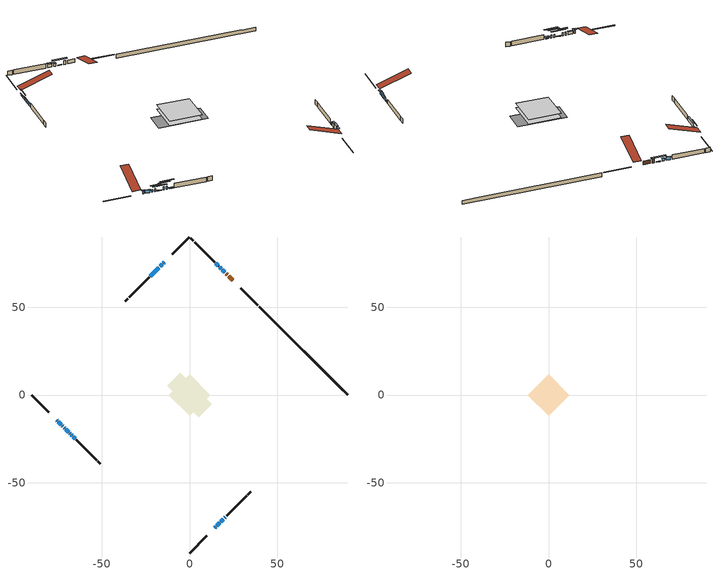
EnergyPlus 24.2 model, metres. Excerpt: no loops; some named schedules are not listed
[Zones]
conditioned space
 floor adiabatic (AdiabaticFloorConstruction): -11.73,0 0,11.73 11.73,0 0,-11.73 z0.61
 floor foundation (Slab1 construction): -12.61,5.17 -5.17,12.61 12.61,-5.17 5.17,-12.61 z-1.46
 wall outside (RimJoist1 construction): 0,-90.17 9.96,-80.21 / -90.17,0 -80.21,-9.96 / 0,90.17 -9.96,80.21 / 39.07,51.09 29.11,61.05 z0.61:0.91
 wall outside (AdiabaticWallConstruction 1): 24.79,65.38 22.26,67.91 / 21.6,68.56 20.83,69.33 z0.61:2.64
 wall outside (AdiabaticWallConstruction): -75.88,-14.28 -75.52,-14.65 / -74.86,-15.3 -73.25,-16.92 / -71.57,-18.59 -71.21,-18.95 / -68.39,-21.77 -68.03,-22.13 / -67.38,-22.79 -67.01,-23.15 / 18.01,72.15 17.21,72.96 z0.61:2.21; -14.28,75.88 -14.93,75.23 z0.61:1.12; -15.59,74.58 -16.81,73.35 / 20.03,-70.14 20.54,-69.63 z0.61:1.83; 14.28,-75.88 15,-75.16 / 17.93,-72.23 19.37,-70.79 z0.61:2.72; 15.66,-74.51 17.28,-72.89 z0.61:3.2; -72.59,-17.57 -72.23,-17.94 z0.61:1.88; 20.18,69.99 18.67,71.49 / -70.56,-19.61 -69.05,-21.12 z0.61:0.97; -66.36,-23.81 -65.19,-24.98 z0.61:1.07; 16.55,73.62 15.04,75.13 / -17.47,72.7 -22.32,67.85 z0.61:2.44
 wall outside (Wall1 construction): 21.19,-68.97 32.72,-57.45 / -64.53,-25.63 -53.01,-37.16 / -22.97,67.19 -34.5,55.67 / 14.38,75.78 2.86,87.31 z0.61:3.05
 wall outside (Wall2 construction): 33.38,-56.79 34.92,-55.24 / -52.35,-37.81 -50.81,-39.36 / -35.16,55.01 -36.7,53.47 / 2.2,87.96 0.66,89.51 z0.61:3.05
 wall foundation (FoundationWall1 construction): 39.73,50.43,-1.46 39.73,50.43,0.61 85.12,5.04,0.61 85.12,5.04,0.4 90.17,0,0.4 90.17,0,-1.46
 window (WindowConstruction 10): -75.88,-14.29 -75.52,-14.65 z0.61:2.21
 window (WindowConstruction 3): -14.29,75.88 -14.93,75.23 z0.61:1.12
 window (WindowConstruction 4): -15.59,74.58 -16.81,73.35 z0.61:1.83
 window (WindowConstruction 5): 14.29,-75.88 15,-75.16 z0.61:2.72
 window (WindowConstruction 6): 15.66,-74.51 17.28,-72.89 z0.61:3.2
 window (WindowConstruction 7): 17.93,-72.23 19.37,-70.79 z0.61:2.72
 window (WindowConstruction 8): -74.86,-15.3 -73.25,-16.92 z0.61:2.21
 window (WindowConstruction 9): -72.59,-17.58 -72.23,-17.94 z0.61:1.88
 window (WindowConstruction 15): 20.03,-70.14 20.54,-69.63 z0.61:1.83
 window (WindowConstruction 11): -71.57,-18.59 -71.21,-18.95 z0.61:2.21
 window (WindowConstruction 16): 20.18,69.99 18.67,71.49 z0.61:0.97
 window (WindowConstruction 17): -70.56,-19.61 -69.05,-21.12 z0.61:0.97
 window (WindowConstruction 12): -68.39,-21.77 -68.03,-22.13 z0.61:2.21
 window (WindowConstruction 13): -67.38,-22.79 -67.02,-23.15 z0.61:2.21
 window (WindowConstruction 14): -66.36,-23.81 -65.19,-24.98 z0.61:1.07
 window (WindowConstruction): 18.01,72.15 17.21,72.96 z0.61:2.21
 window (WindowConstruction 1): 16.55,73.62 15.04,75.13 z0.61:2.44
 window (WindowConstruction 2): -17.47,72.7 -22.32,67.85 z0.61:2.44
 door (Door): 24.79,65.38 22.26,67.91 z0.61:2.64
 door (Door 1): 21.6,68.56 20.83,69.33 z0.61:2.64
 ceiling adiabatic (AdiabaticFloorConstruction): 0,-11.73 11.73,0 0,11.73 -11.73,0 z0.61
attic - vented
 floor to conditioned space (Floor1 construction Reversed): -11.73,0 0,11.73 11.73,0 0,-11.73 z3.05
 roof outside (Roof1 construction): 13.63,-76.54,3.05 2.2,-65.11,8.44 -0.81,-68.12,8.44 10.62,-79.55,3.05; -76.54,-13.63,3.05 -65.11,-2.2,8.44 -68.12,0.81,8.44 -79.55,-10.62,3.05; -13.63,76.54,3.05 -2.2,65.11,8.44 0.81,68.12,8.44 -10.62,79.55,3.05; 25.45,64.72,3.05 14.02,53.29,8.44 17.03,50.28,8.44 28.46,61.71,3.05
shading: -75.09,-15.08 -76.31,-13.85 -76.96,-14.5 -75.73,-15.72 z2.82; -15.36,74.8 -13.85,76.31 -14.07,76.52 -15.57,75.01 z1.73; -18.32,71.85 -14.08,76.08 -14.29,76.29 -18.53,72.06 z3.96; 15.21,-74.95 14.07,-76.09 14.72,-76.74 15.86,-75.6 z3.02; 17.49,-72.68 15.45,-74.72 16.09,-75.36 18.13,-73.32 z3.5; 19.41,-70.75 17.89,-72.28 18.53,-72.92 20.06,-71.4 z2.78; -73.2,-16.96 -74.91,-15.26 -75.34,-15.69 -73.63,-17.39 z2.27; -72.19,-17.98 -72.63,-17.53 -73.06,-17.96 -72.62,-18.41 z1.94; -69.71,-20.46 -73.08,-17.09 -73.51,-17.52 -70.14,-20.89 z4.34; 16.73,73.43 22.12,68.05 22.76,68.69 17.38,74.08 z3.71; -67.11,-23.05 -72.49,-17.67 -72.92,-18.1 -67.54,-23.48 z3.71; -66.09,-24.07 -70.33,-19.84 -70.76,-20.27 -66.53,-24.5 z4.95; -64.65,-25.52 -69.74,-20.42 -70.18,-20.85 -65.08,-25.95 z5.56; -64.98,-25.19 -66.57,-23.6 -67.43,-24.46 -65.84,-26.05 z1.37; 17.16,73 18.06,72.11 18.7,72.75 17.81,73.65 z2.27; 15,75.17 16.59,73.57 17.24,74.22 15.64,75.81 z2.5; -22.36,67.81 -17.42,72.74 -17.86,73.17 -22.79,68.24 z2.5
[Building]
Building 1: Terrain=Suburbs
[Site:Location]
Bathurst AP_NB: Latitude {deg}=47.63; Longitude {deg}=-65.74; Time Zone {hr}=-4; Elevation {m}=59; Keep Site Location Information=Yes
[Site:GroundTemperature:Shallow]
0.0375368, -2.14911, -2.32423, -1.28655, 2.87914, 7.02543, 10.62, 12.8971, 13.0906, 11.2385, 7.7356, 3.71651
[Site:WaterMainsTemperature]
Calculation Method=Schedule; Temperature Schedule=mains temperature schedule
[Material] Roughness=Rough; Thermal Absorptance=0.9
Name | Thickness {m} | Conductivity {W/m-K} | Density {kg/m3} | Specific Heat {J/kg-K} | Solar Absorptance | Visible Absorptance
asphalt or fiberglass shingles | 0.00635 | 0.162714 | 1121.4 | 1465.45 | 0.4 | 0.4
ceiling loosefill ins | 0.254 | 0.0480833 | 16.02 | 1046.75 | 0.7 | 0.7
ceiling stud and cavity | 0.1397 | 0.20607 | 65.682 | 1177.47 | 0.7 | 0.7
concrete 4.0 in. | 0.1016 | 1.803125 | 2242.8 | 837.4 | 0.7 | 0.7
concrete 8.0 in. | 0.2032 | 1.803125 | 2242.8 | 837.4 | 0.7 | 0.7
door material | 0.04445 | 0.053851 | 512.64 | 1214.23 | 0.7 | 0.7
exterior vertical ins | 0.00227464 | 0.029427 | 32.04 | 1214.23 | 0.7 | 0.7
floor covering | 0.0127 | 0.0433444 | 54.468 | 1339.84 | 0.6 | 0.6
floor rigid ins; wall rigid ins 1 | 0.512978 | 0.029427 | 32.04 | 1214.23 | 0.7 | 0.7
floor stud and cavity | 0.1397 | 1.75129 | 37.0049 | 1207.88 | 0.7 | 0.7
furniture material conditioned space 1 | 0.1524 | 0.115458 | 640.8 | 1214.23 | 0.6 | 0.6
gypsum board | 0.0127 | 0.160291 | 801 | 837.4 | 0.6 | 0.6
gypsum board 1 | 0.0127 | 0.160291 | 801 | 837.4 | 0.7 | 0.7
osb sheathing 0.5 in. | 0.0127 | 0.115458 | 512.64 | 1214.23 | 0.7 | 0.7
osb sheathing 0.75 in. | 0.01905 | 0.115458 | 512.64 | 1214.23 | 0.7 | 0.7
osb sheathing 2.0 in. | 0.0508 | 0.115458 | 512.64 | 1214.23 | 0.7 | 0.7
rim joist rigid ins; wall rigid ins | 0.051816 | 0.029427 | 32.04 | 1214.23 | 0.7 | 0.7
rim joist stud and cavity | 0.0508 | 0.0329496 | 125.044 | 1163.47 | 0.6 | 0.6
wall stud and cavity | 0.1397 | 0.150263 | 139.0536 | 1170.24 | 0.7 | 0.7
wall stud and cavity 1 | 0.1397 | 0.154959 | 139.0536 | 1170.24 | 0.7 | 0.7
wall stud and cavity 2 | 0.0889 | 0.380278 | 52.3479 | 1209.89 | 0.7 | 0.7
wall stud and cavity 3 | 0.0889 | 0.391764 | 83.0341 | 1211.67 | 0.7 | 0.7
wood siding | 0.0254 | 0.102417 | 544.68 | 1172.36 | 0.4 | 0.4
wood siding 1; wood siding 2; wood siding 3 | 0.0254 | 0.102417 | 544.68 | 1172.36 | 0.7 | 0.7
[WindowMaterial:SimpleGlazingSystem]
Name | U-Factor {W/m2-K} | Solar Heat Gain Coefficient
WindowMaterial | 3.28813 | 0.59
WindowMaterial 1 | 3.290401 | 0.64
WindowMaterial 10 | 3.267689 | 0.47
WindowMaterial 11 | 3.2552 | 0.43
WindowMaterial 12 | 3.239299 | 0.39
WindowMaterial 2 | 3.28927 | 0.64
WindowMaterial 3 | 3.25747 | 0.44
WindowMaterial 4 | 3.28813 | 0.6
WindowMaterial 5 | 3.28586 | 0.6
WindowMaterial 6 | 3.28927 | 0.66
WindowMaterial 7 | 3.29154 | 0.64
WindowMaterial 8 | 3.26542 | 0.47
WindowMaterial 9 | 3.26996 | 0.49
[Construction]
AdiabaticFloorConstruction: floor stud and cavity, floor rigid ins, osb sheathing 0.75 in., floor covering
AdiabaticWallConstruction: wood siding 2, wall rigid ins 1, wall stud and cavity 2, gypsum board
AdiabaticWallConstruction 1: wood siding 3, wall rigid ins 1, wall stud and cavity 2, gypsum board
Door; Door 1: door material
Floor1 construction Reversed: gypsum board, ceiling stud and cavity, ceiling loosefill ins
FoundationWall1 construction: concrete 8.0 in., gypsum board 1
furniture construction conditioned space 1: furniture material conditioned space 1
PartitionWallConstruction: gypsum board, wall stud and cavity 3, gypsum board
RimJoist1 construction: wood siding 1, rim joist rigid ins, osb sheathing 2.0 in., rim joist stud and cavity
Roof1 construction: asphalt or fiberglass shingles
Slab1 construction: concrete 4.0 in.
Wall1 construction: wood siding, wall rigid ins, osb sheathing 0.5 in., wall stud and cavity, gypsum board
Wall2 construction: wood siding, wall rigid ins, osb sheathing 0.5 in., wall stud and cavity 1, gypsum board
WindowConstruction; WindowConstruction 8: WindowMaterial
WindowConstruction 1: WindowMaterial 1
WindowConstruction 10; WindowConstruction 11; WindowConstruction 12; WindowConstruction 13: WindowMaterial 9
WindowConstruction 14: WindowMaterial 10
WindowConstruction 15: WindowMaterial 11
WindowConstruction 16; WindowConstruction 17: WindowMaterial 12
WindowConstruction 2: WindowMaterial 2
WindowConstruction 3: WindowMaterial 3
WindowConstruction 4: WindowMaterial 4
WindowConstruction 5: WindowMaterial 5
WindowConstruction 6: WindowMaterial 6
WindowConstruction 7: WindowMaterial 7
WindowConstruction 9: WindowMaterial 8
[Zone] Multiplier=1; Part of Total Floor Area=Yes
Name | Volume {m3}
attic - vented | 240.706
conditioned space | 1496.5
[Space]
Name | Zone | Volume {m3}
attic - vented 1 | attic - vented | 240.706
conditioned space 1 | conditioned space | 1496.5
[ZoneInfiltration:EffectiveLeakageArea]
infil attic - vented 1: Zone or Space=attic - vented 1; Schedule=Always On Discrete; Effective Air Leakage Area {cm2}=11010.8; Stack Coefficient=0.000374578; Wind Coefficient=1.30765e-05
[ZoneMixing]
whole house fan mix: Zone or Space=attic - vented; Schedule=Always On Continuous; Design Flow Rate Calculation Method=Flow/Zone; Design Flow Rate {m3/s}=0; Source Zone or Space=conditioned space
[SurfaceProperty:ExposedFoundationPerimeter]
Slab1: Exposed Perimeter Calculation Method=TotalExposedPerimeter; Total Exposed Perimeter {m}=71.324
[InternalMass] Zone or ZoneList=conditioned space; Space or SpaceList=conditioned space 1
Name | Construction | Surface Area {m2}
furniture mass conditioned space 1 | furniture construction conditioned space 1 | 215.96
partition wall mass | PartitionWallConstruction | 539.9
[Lights]
interior lighting: Zone or ZoneList or Space or SpaceList=conditioned space 1; Schedule=interior lighting schedule; Design Level Calculation Method=LightingLevel; Lighting Level {W}=343.2; Return Air Fraction=0; Fraction Radiant=0.6; Fraction Visible=0.2; Fraction Replaceable=1
[People]
occupants: Zone or ZoneList or Space or SpaceList=conditioned space 1; Number of People Schedule=occupants schedule; Number of People Calculation Method=People; Number of People=3; Fraction Radiant=0.314171; Sensible Heat Fraction=0.56303; Activity Level Schedule=occupants activity schedule; Carbon Dioxide Generation Rate {m3/s-W}=0; Enable ASHRAE 55 Comfort Warnings=No; Mean Radiant Temperature Calculation Type=EnclosureAveraged
[ElectricEquipment] Zone or ZoneList or Space or SpaceList=conditioned space 1; Design Level Calculation Method=EquipmentLevel
Name | Schedule | Design Level {W} | Fraction Latent | Fraction Radiant | Fraction Lost
clothes dryer | clothes dryer schedule | 140.772 | 0.015 | 0.081 | 0.85
clothes washer | clothes washer schedule | 32.1985 | 0.03 | 0.162 | 0.7
cooking range | cooking range schedule | 215.147 | 0.08 | 0.432 | 0.2
dishwasher | dishwasher schedule | 66.8632 | 0.3 | 0.18 | 0.4
fridge | fridge schedule | 72.9452 | 0 | 0.6 | 0
mech vent house fan | mech vent house fan schedule | 19.9167 | 0 | 0 | 0.5
mech vent house fan cfis | mech vent house fan cfis schedule | 0 | 0 | 0 | 0
mech vent range fan 0 | mech vent range fan 0 schedule | 61 | 0 | 0 | 1
misc plug loads | misc plug loads schedule | 494.7 | 0.045 | 0.513 | 0.1
whole house fan | Always On Discrete | 0 | 0 | 0 | 1
[OtherEquipment] Zone or ZoneList or Space or SpaceList=conditioned space 1; Design Level Calculation Method=EquipmentLevel
Name | Fuel Type | Schedule | Design Level {W} | Fraction Latent | Fraction Radiant | Fraction Lost
clothes dryer 1 | Electricity | clothes dryer schedule | 0 | 0.015 | 0.081 | 0.85
cooking range 1 | Electricity | cooking range schedule | 0 | 0.08 | 0.432 | 0.2
general water use latent | None | general water use schedule | 62.594 | 1 | 0 | 0
general water use sensible | None | general water use schedule | -61.6891 | 0 | 0.6 | 0
mech vent house fan latent load | None | Always On Discrete | 0 | 1 | 0 | 0
mech vent house fan sensible load | None | Always On Discrete | 0 | 0 | 0 | 0
water heater energy adjustment1 | Electricity | Always On Discrete | 0.01 | 0 | 0 | 1
[ZoneInfiltration:DesignFlowRate] Zone or ZoneList or Space or SpaceList=conditioned space 1; Schedule=Always On Discrete; Design Flow Rate Calculation Method=Flow/Zone; Design Flow Rate {m3/s}=0
infil flow; natural vent flow; whole house fan flow
[Foundation:Kiva]
Foundation Kiva 1: Initial Indoor Air Temperature {C}=18; Wall Height Above Grade {m}=0.609996; Wall Depth Below Slab {m}=0.2032; Custom Block Material Name 1=exterior vertical ins; Custom Block Depth 1 {m}=2.06999; Custom Block X Position 1 {m}=0.2159; Custom Block Z Position 1 {m}=0
[Foundation:Kiva:Settings]
Soil Conductivity {W/m-K}=0.849921; Soil Density {kg/m3}=1842.3; Soil Specific Heat {J/kg-K}=418.7; Ground Solar Absorptivity=0.9; Ground Thermal Absorptivity=0.9; Ground Surface Roughness {m}=0.03; Far-Field Width {m}=40; Deep-Ground Boundary Condition=ZeroFlux; Deep-Ground Depth {m}=40; Minimum Cell Dimension {m}=0.2; Maximum Cell Growth Coefficient=3; Simulation Timestep=Timestep
[Exterior:Lights]
exterior lighting: Schedule=exterior lighting schedule; Design Level {W}=75.6
[Schedule:Constant]
Name | Hourly Value
Always On Continuous; mech vent house fan schedule; mech vent house fan cfis schedule; Always On Discrete | 1
occupants activity schedule | 117.228
fridge schedule | 0
[Schedule:Week:Daily]
interior lighting schedule Week Rule - Jan1-Jan27: interior lighting schedule day, interior lighting schedule day, interior lighting schedule day, interior lighting schedule day, interior lighting schedule day, interior lighting schedule day, interior lighting schedule day, interior lighting schedule default day, interior lighting schedule default day, interior lighting schedule default day, interior lighting schedule default day, interior lighting schedule default day
interior lighting schedule Week Rule - Jan28-Feb3: interior lighting schedule day, interior lighting schedule day, interior lighting schedule day, interior lighting schedule day, interior lighting schedule day 1, interior lighting schedule day 1, interior lighting schedule day 1, interior lighting schedule default day, interior lighting schedule default day, interior lighting schedule default day, interior lighting schedule default day, interior lighting schedule default day
interior lighting schedule Week Rule - Feb4-Feb24: interior lighting schedule day 1, interior lighting schedule day 1, interior lighting schedule day 1, interior lighting schedule day 1, interior lighting schedule day 1, interior lighting schedule day 1, interior lighting schedule day 1, interior lighting schedule default day, interior lighting schedule default day, interior lighting schedule default day, interior lighting schedule default day, interior lighting schedule default day
interior lighting schedule Week Rule - Feb25-Mar3: interior lighting schedule day 1, interior lighting schedule day 1, interior lighting schedule day 1, interior lighting schedule day 1, interior lighting schedule day 2, interior lighting schedule day 2, interior lighting schedule day 2, interior lighting schedule default day, interior lighting schedule default day, interior lighting schedule default day, interior lighting schedule default day, interior lighting schedule default day
interior lighting schedule Week Rule - Mar4-Mar31: interior lighting schedule day 2, interior lighting schedule day 2, interior lighting schedule day 2, interior lighting schedule day 2, interior lighting schedule day 2, interior lighting schedule day 2, interior lighting schedule day 2, interior lighting schedule default day, interior lighting schedule default day, interior lighting schedule default day, interior lighting schedule default day, interior lighting schedule default day
interior lighting schedule Week Rule - Apr1-Apr28: interior lighting schedule day 3, interior lighting schedule day 3, interior lighting schedule day 3, interior lighting schedule day 3, interior lighting schedule day 3, interior lighting schedule day 3, interior lighting schedule day 3, interior lighting schedule default day, interior lighting schedule default day, interior lighting schedule default day, interior lighting schedule default day, interior lighting schedule default day
interior lighting schedule Week Rule - Apr29-May5: interior lighting schedule day 3, interior lighting schedule day 3, interior lighting schedule day 4, interior lighting schedule day 4, interior lighting schedule day 4, interior lighting schedule day 4, interior lighting schedule day 4, interior lighting schedule default day, interior lighting schedule default day, interior lighting schedule default day, interior lighting schedule default day, interior lighting schedule default day
interior lighting schedule Week Rule - May6-May26: interior lighting schedule day 4, interior lighting schedule day 4, interior lighting schedule day 4, interior lighting schedule day 4, interior lighting schedule day 4, interior lighting schedule day 4, interior lighting schedule day 4, interior lighting schedule default day, interior lighting schedule default day, interior lighting schedule default day, interior lighting schedule default day, interior lighting schedule default day
interior lighting schedule Week Rule - May27-Jun2: interior lighting schedule day 4, interior lighting schedule day 4, interior lighting schedule day 4, interior lighting schedule day 4, interior lighting schedule day 4, interior lighting schedule day 5, interior lighting schedule day 5, interior lighting schedule default day, interior lighting schedule default day, interior lighting schedule default day, interior lighting schedule default day, interior lighting schedule default day
interior lighting schedule Week Rule - Jun3-Jun30: interior lighting schedule day 5, interior lighting schedule day 5, interior lighting schedule day 5, interior lighting schedule day 5, interior lighting schedule day 5, interior lighting schedule day 5, interior lighting schedule day 5, interior lighting schedule default day, interior lighting schedule default day, interior lighting schedule default day, interior lighting schedule default day, interior lighting schedule default day
interior lighting schedule Week Rule - Jul1-Jul28: interior lighting schedule day 6, interior lighting schedule day 6, interior lighting schedule day 6, interior lighting schedule day 6, interior lighting schedule day 6, interior lighting schedule day 6, interior lighting schedule day 6, interior lighting schedule default day, interior lighting schedule default day, interior lighting schedule default day, interior lighting schedule default day, interior lighting schedule default day
interior lighting schedule Week Rule - Jul29-Aug4: interior lighting schedule day 6, interior lighting schedule day 6, interior lighting schedule day 6, interior lighting schedule day 7, interior lighting schedule day 7, interior lighting schedule day 7, interior lighting schedule day 7, interior lighting schedule default day, interior lighting schedule default day, interior lighting schedule default day, interior lighting schedule default day, interior lighting schedule default day
interior lighting schedule Week Rule - Aug5-Aug25: interior lighting schedule day 7, interior lighting schedule day 7, interior lighting schedule day 7, interior lighting schedule day 7, interior lighting schedule day 7, interior lighting schedule day 7, interior lighting schedule day 7, interior lighting schedule default day, interior lighting schedule default day, interior lighting schedule default day, interior lighting schedule default day, interior lighting schedule default day
interior lighting schedule Week Rule - Aug26-Sep1: interior lighting schedule day 7, interior lighting schedule day 7, interior lighting schedule day 7, interior lighting schedule day 7, interior lighting schedule day 7, interior lighting schedule day 7, interior lighting schedule day 8, interior lighting schedule default day, interior lighting schedule default day, interior lighting schedule default day, interior lighting schedule default day, interior lighting schedule default day
interior lighting schedule Week Rule - Sep2-Sep29: interior lighting schedule day 8, interior lighting schedule day 8, interior lighting schedule day 8, interior lighting schedule day 8, interior lighting schedule day 8, interior lighting schedule day 8, interior lighting schedule day 8, interior lighting schedule default day, interior lighting schedule default day, interior lighting schedule default day, interior lighting schedule default day, interior lighting schedule default day
interior lighting schedule Week Rule - Sep30-Oct6: interior lighting schedule day 8, interior lighting schedule day 9, interior lighting schedule day 9, interior lighting schedule day 9, interior lighting schedule day 9, interior lighting schedule day 9, interior lighting schedule day 9, interior lighting schedule default day, interior lighting schedule default day, interior lighting schedule default day, interior lighting schedule default day, interior lighting schedule default day
interior lighting schedule Week Rule - Oct7-Oct27: interior lighting schedule day 9, interior lighting schedule day 9, interior lighting schedule day 9, interior lighting schedule day 9, interior lighting schedule day 9, interior lighting schedule day 9, interior lighting schedule day 9, interior lighting schedule default day, interior lighting schedule default day, interior lighting schedule default day, interior lighting schedule default day, interior lighting schedule default day
interior lighting schedule Week Rule - Oct28-Nov3: interior lighting schedule day 9, interior lighting schedule day 9, interior lighting schedule day 9, interior lighting schedule day 9, interior lighting schedule day 10, interior lighting schedule day 10, interior lighting schedule day 10, interior lighting schedule default day, interior lighting schedule default day, interior lighting schedule default day, interior lighting schedule default day, interior lighting schedule default day
interior lighting schedule Week Rule - Nov4-Nov24: interior lighting schedule day 10, interior lighting schedule day 10, interior lighting schedule day 10, interior lighting schedule day 10, interior lighting schedule day 10, interior lighting schedule day 10, interior lighting schedule day 10, interior lighting schedule default day, interior lighting schedule default day, interior lighting schedule default day, interior lighting schedule default day, interior lighting schedule default day
interior lighting schedule Week Rule - Nov25-Dec1: interior lighting schedule day 10, interior lighting schedule day 10, interior lighting schedule day 10, interior lighting schedule day 10, interior lighting schedule day 10, interior lighting schedule day 10, interior lighting schedule day 11, interior lighting schedule default day, interior lighting schedule default day, interior lighting schedule default day, interior lighting schedule default day, interior lighting schedule default day
interior lighting schedule Week Rule - Dec2-Dec31: interior lighting schedule day 11, interior lighting schedule day 11, interior lighting schedule day 11, interior lighting schedule day 11, interior lighting schedule day 11, interior lighting schedule day 11, interior lighting schedule day 11, interior lighting schedule default day, interior lighting schedule default day, interior lighting schedule default day, interior lighting schedule default day, interior lighting schedule default day
occupants schedule Week Rule - Jan1-Dec31: occupants schedule day, occupants schedule day, occupants schedule day, occupants schedule day, occupants schedule day, occupants schedule day, occupants schedule day, occupants schedule default day, occupants schedule default day, occupants schedule default day, occupants schedule default day, occupants schedule default day
clothes dryer schedule Week Rule - Jan1-Dec31: clothes dryer schedule day, clothes dryer schedule day, clothes dryer schedule day, clothes dryer schedule day, clothes dryer schedule day, clothes dryer schedule day, clothes dryer schedule day, clothes dryer schedule default day, clothes dryer schedule default day, clothes dryer schedule default day, clothes dryer schedule default day, clothes dryer schedule default day
clothes washer schedule Week Rule - Jan1-Dec31: clothes washer schedule day, clothes washer schedule day, clothes washer schedule day, clothes washer schedule day, clothes washer schedule day, clothes washer schedule day, clothes washer schedule day, clothes washer schedule default day, clothes washer schedule default day, clothes washer schedule default day, clothes washer schedule default day, clothes washer schedule default day
cooking range schedule Week Rule - Jan1-Dec31: cooking range schedule day, cooking range schedule day, cooking range schedule day, cooking range schedule day, cooking range schedule day, cooking range schedule day, cooking range schedule day, cooking range schedule default day, cooking range schedule default day, cooking range schedule default day, cooking range schedule default day, cooking range schedule default day
dishwasher schedule Week Rule - Jan1-Dec31: dishwasher schedule day, dishwasher schedule day, dishwasher schedule day, dishwasher schedule day, dishwasher schedule day, dishwasher schedule day, dishwasher schedule day, dishwasher schedule default day, dishwasher schedule default day, dishwasher schedule default day, dishwasher schedule default day, dishwasher schedule default day
mech vent range fan 0 schedule Week Rule - Jan1-Dec31: mech vent range fan 0 schedule day, mech vent range fan 0 schedule day, mech vent range fan 0 schedule day, mech vent range fan 0 schedule day, mech vent range fan 0 schedule day, mech vent range fan 0 schedule day, mech vent range fan 0 schedule day, mech vent range fan 0 schedule default day, mech vent range fan 0 schedule default day, mech vent range fan 0 schedule default day, mech vent range fan 0 schedule default day, mech vent range fan 0 schedule default day
misc plug loads schedule Week Rule - Jan1-Dec31: misc plug loads schedule day, misc plug loads schedule day, misc plug loads schedule day, misc plug loads schedule day, misc plug loads schedule day, misc plug loads schedule day, misc plug loads schedule day, misc plug loads schedule default day, misc plug loads schedule default day, misc plug loads schedule default day, misc plug loads schedule default day, misc plug loads schedule default day
general water use schedule Week Rule - Jan1-Dec31: general water use schedule day, general water use schedule day, general water use schedule day, general water use schedule day, general water use schedule day, general water use schedule day, general water use schedule day, general water use schedule default day, general water use schedule default day, general water use schedule default day, general water use schedule default day, general water use schedule default day
exterior lighting schedule Week Rule - Jan1-Jan27: exterior lighting schedule day, exterior lighting schedule day, exterior lighting schedule day, exterior lighting schedule day, exterior lighting schedule day, exterior lighting schedule day, exterior lighting schedule day, exterior lighting schedule default day, exterior lighting schedule default day, exterior lighting schedule default day, exterior lighting schedule default day, exterior lighting schedule default day
exterior lighting schedule Week Rule - Jan28-Feb3: exterior lighting schedule day, exterior lighting schedule day, exterior lighting schedule day, exterior lighting schedule day, exterior lighting schedule day 1, exterior lighting schedule day 1, exterior lighting schedule day 1, exterior lighting schedule default day, exterior lighting schedule default day, exterior lighting schedule default day, exterior lighting schedule default day, exterior lighting schedule default day
exterior lighting schedule Week Rule - Feb4-Feb24: exterior lighting schedule day 1, exterior lighting schedule day 1, exterior lighting schedule day 1, exterior lighting schedule day 1, exterior lighting schedule day 1, exterior lighting schedule day 1, exterior lighting schedule day 1, exterior lighting schedule default day, exterior lighting schedule default day, exterior lighting schedule default day, exterior lighting schedule default day, exterior lighting schedule default day
exterior lighting schedule Week Rule - Feb25-Mar3: exterior lighting schedule day 1, exterior lighting schedule day 1, exterior lighting schedule day 1, exterior lighting schedule day 1, exterior lighting schedule day 2, exterior lighting schedule day 2, exterior lighting schedule day 2, exterior lighting schedule default day, exterior lighting schedule default day, exterior lighting schedule default day, exterior lighting schedule default day, exterior lighting schedule default day
exterior lighting schedule Week Rule - Mar4-Mar31: exterior lighting schedule day 2, exterior lighting schedule day 2, exterior lighting schedule day 2, exterior lighting schedule day 2, exterior lighting schedule day 2, exterior lighting schedule day 2, exterior lighting schedule day 2, exterior lighting schedule default day, exterior lighting schedule default day, exterior lighting schedule default day, exterior lighting schedule default day, exterior lighting schedule default day
exterior lighting schedule Week Rule - Apr1-Apr28: exterior lighting schedule day 3, exterior lighting schedule day 3, exterior lighting schedule day 3, exterior lighting schedule day 3, exterior lighting schedule day 3, exterior lighting schedule day 3, exterior lighting schedule day 3, exterior lighting schedule default day, exterior lighting schedule default day, exterior lighting schedule default day, exterior lighting schedule default day, exterior lighting schedule default day
exterior lighting schedule Week Rule - Apr29-May5: exterior lighting schedule day 3, exterior lighting schedule day 3, exterior lighting schedule day 4, exterior lighting schedule day 4, exterior lighting schedule day 4, exterior lighting schedule day 4, exterior lighting schedule day 4, exterior lighting schedule default day, exterior lighting schedule default day, exterior lighting schedule default day, exterior lighting schedule default day, exterior lighting schedule default day
exterior lighting schedule Week Rule - May6-May26: exterior lighting schedule day 4, exterior lighting schedule day 4, exterior lighting schedule day 4, exterior lighting schedule day 4, exterior lighting schedule day 4, exterior lighting schedule day 4, exterior lighting schedule day 4, exterior lighting schedule default day, exterior lighting schedule default day, exterior lighting schedule default day, exterior lighting schedule default day, exterior lighting schedule default day
exterior lighting schedule Week Rule - May27-Jun2: exterior lighting schedule day 4, exterior lighting schedule day 4, exterior lighting schedule day 4, exterior lighting schedule day 4, exterior lighting schedule day 4, exterior lighting schedule day 5, exterior lighting schedule day 5, exterior lighting schedule default day, exterior lighting schedule default day, exterior lighting schedule default day, exterior lighting schedule default day, exterior lighting schedule default day
exterior lighting schedule Week Rule - Jun3-Jun30: exterior lighting schedule day 5, exterior lighting schedule day 5, exterior lighting schedule day 5, exterior lighting schedule day 5, exterior lighting schedule day 5, exterior lighting schedule day 5, exterior lighting schedule day 5, exterior lighting schedule default day, exterior lighting schedule default day, exterior lighting schedule default day, exterior lighting schedule default day, exterior lighting schedule default day
exterior lighting schedule Week Rule - Jul1-Jul28: exterior lighting schedule day 6, exterior lighting schedule day 6, exterior lighting schedule day 6, exterior lighting schedule day 6, exterior lighting schedule day 6, exterior lighting schedule day 6, exterior lighting schedule day 6, exterior lighting schedule default day, exterior lighting schedule default day, exterior lighting schedule default day, exterior lighting schedule default day, exterior lighting schedule default day
exterior lighting schedule Week Rule - Jul29-Aug4: exterior lighting schedule day 6, exterior lighting schedule day 6, exterior lighting schedule day 6, exterior lighting schedule day 7, exterior lighting schedule day 7, exterior lighting schedule day 7, exterior lighting schedule day 7, exterior lighting schedule default day, exterior lighting schedule default day, exterior lighting schedule default day, exterior lighting schedule default day, exterior lighting schedule default day
exterior lighting schedule Week Rule - Aug5-Aug25: exterior lighting schedule day 7, exterior lighting schedule day 7, exterior lighting schedule day 7, exterior lighting schedule day 7, exterior lighting schedule day 7, exterior lighting schedule day 7, exterior lighting schedule day 7, exterior lighting schedule default day, exterior lighting schedule default day, exterior lighting schedule default day, exterior lighting schedule default day, exterior lighting schedule default day
exterior lighting schedule Week Rule - Aug26-Sep1: exterior lighting schedule day 7, exterior lighting schedule day 7, exterior lighting schedule day 7, exterior lighting schedule day 7, exterior lighting schedule day 7, exterior lighting schedule day 7, exterior lighting schedule day 8, exterior lighting schedule default day, exterior lighting schedule default day, exterior lighting schedule default day, exterior lighting schedule default day, exterior lighting schedule default day
exterior lighting schedule Week Rule - Sep2-Sep29: exterior lighting schedule day 8, exterior lighting schedule day 8, exterior lighting schedule day 8, exterior lighting schedule day 8, exterior lighting schedule day 8, exterior lighting schedule day 8, exterior lighting schedule day 8, exterior lighting schedule default day, exterior lighting schedule default day, exterior lighting schedule default day, exterior lighting schedule default day, exterior lighting schedule default day
exterior lighting schedule Week Rule - Sep30-Oct6: exterior lighting schedule day 8, exterior lighting schedule day 9, exterior lighting schedule day 9, exterior lighting schedule day 9, exterior lighting schedule day 9, exterior lighting schedule day 9, exterior lighting schedule day 9, exterior lighting schedule default day, exterior lighting schedule default day, exterior lighting schedule default day, exterior lighting schedule default day, exterior lighting schedule default day
exterior lighting schedule Week Rule - Oct7-Oct27: exterior lighting schedule day 9, exterior lighting schedule day 9, exterior lighting schedule day 9, exterior lighting schedule day 9, exterior lighting schedule day 9, exterior lighting schedule day 9, exterior lighting schedule day 9, exterior lighting schedule default day, exterior lighting schedule default day, exterior lighting schedule default day, exterior lighting schedule default day, exterior lighting schedule default day
[Schedule:Year]
interior lighting schedule: interior lighting schedule Week Rule - Jan1-Jan27, 1, 1, 1, 27, interior lighting schedule Week Rule - Jan28-Feb3, 1, 28, 2, 3, interior lighting schedule Week Rule - Feb4-Feb24, 2, 4, 2, 24, interior lighting schedule Week Rule - Feb25-Mar3, 2, 25, 3, 3, interior lighting schedule Week Rule - Mar4-Mar31, 3, 4, 3, 31, interior lighting schedule Week Rule - Apr1-Apr28, 4, 1, 4, 28, interior lighting schedule Week Rule - Apr29-May5, 4, 29, 5, 5, interior lighting schedule Week Rule - May6-May26, 5, 6, 5, 26, interior lighting schedule Week Rule - May27-Jun2, 5, 27, 6, 2, interior lighting schedule Week Rule - Jun3-Jun30, 6, 3, 6, 30, interior lighting schedule Week Rule - Jul1-Jul28, 7, 1, 7, 28, interior lighting schedule Week Rule - Jul29-Aug4, 7, 29, 8, 4, interior lighting schedule Week Rule - Aug5-Aug25, 8, 5, 8, 25, interior lighting schedule Week Rule - Aug26-Sep1, 8, 26, 9, 1, interior lighting schedule Week Rule - Sep2-Sep29, 9, 2, 9, 29, interior lighting schedule Week Rule - Sep30-Oct6, 9, 30, 10, 6, interior lighting schedule Week Rule - Oct7-Oct27, 10, 7, 10, 27, interior lighting schedule Week Rule - Oct28-Nov3, 10, 28, 11, 3, interior lighting schedule Week Rule - Nov4-Nov24, 11, 4, 11, 24, interior lighting schedule Week Rule - Nov25-Dec1, 11, 25, 12, 1, interior lighting schedule Week Rule - Dec2-Dec31, 12, 2, 12, 31
occupants schedule: occupants schedule Week Rule - Jan1-Dec31, 1, 1, 12, 31
clothes dryer schedule: clothes dryer schedule Week Rule - Jan1-Dec31, 1, 1, 12, 31
clothes washer schedule: clothes washer schedule Week Rule - Jan1-Dec31, 1, 1, 12, 31
cooking range schedule: cooking range schedule Week Rule - Jan1-Dec31, 1, 1, 12, 31
dishwasher schedule: dishwasher schedule Week Rule - Jan1-Dec31, 1, 1, 12, 31
mech vent range fan 0 schedule: mech vent range fan 0 schedule Week Rule - Jan1-Dec31, 1, 1, 12, 31
misc plug loads schedule: misc plug loads schedule Week Rule - Jan1-Dec31, 1, 1, 12, 31
general water use schedule: general water use schedule Week Rule - Jan1-Dec31, 1, 1, 12, 31
exterior lighting schedule: exterior lighting schedule Week Rule - Jan1-Jan27, 1, 1, 1, 27, exterior lighting schedule Week Rule - Jan28-Feb3, 1, 28, 2, 3, exterior lighting schedule Week Rule - Feb4-Feb24, 2, 4, 2, 24, exterior lighting schedule Week Rule - Feb25-Mar3, 2, 25, 3, 3, exterior lighting schedule Week Rule - Mar4-Mar31, 3, 4, 3, 31, exterior lighting schedule Week Rule - Apr1-Apr28, 4, 1, 4, 28, exterior lighting schedule Week Rule - Apr29-May5, 4, 29, 5, 5, exterior lighting schedule Week Rule - May6-May26, 5, 6, 5, 26, exterior lighting schedule Week Rule - May27-Jun2, 5, 27, 6, 2, exterior lighting schedule Week Rule - Jun3-Jun30, 6, 3, 6, 30, exterior lighting schedule Week Rule - Jul1-Jul28, 7, 1, 7, 28, exterior lighting schedule Week Rule - Jul29-Aug4, 7, 29, 8, 4, exterior lighting schedule Week Rule - Aug5-Aug25, 8, 5, 8, 25, exterior lighting schedule Week Rule - Aug26-Sep1, 8, 26, 9, 1, exterior lighting schedule Week Rule - Sep2-Sep29, 9, 2, 9, 29, exterior lighting schedule Week Rule - Sep30-Oct6, 9, 30, 10, 6, exterior lighting schedule Week Rule - Oct7-Oct27, 10, 7, 10, 27, exterior lighting schedule Week Rule - Oct28-Nov3, 10, 28, 11, 3, exterior lighting schedule Week Rule - Nov4-Nov24, 11, 4, 11, 24, exterior lighting schedule Week Rule - Nov25-Dec1, 11, 25, 12, 1, exterior lighting schedule Week Rule - Dec2-Dec31, 12, 2, 12, 31
[Schedule:Compact]
mains temperature schedule: Through: 01/01, For: AllDays, Until: 24:00, 5.18111, Through: 01/02, For: AllDays, Until: 24:00, 5.11, Through: 01/03, For: AllDays, Until: 24:00, 5.04056, Through: 01/04, For: AllDays, Until: 24:00, 4.97167, Through: 01/05, For: AllDays, Until: 24:00, 4.90389, Through: 01/06, For: AllDays, Until: 24:00, 4.83722, Through: 01/07, For: AllDays, Until: 24:00, 4.77167, Through: 01/08, For: AllDays, Until: 24:00, 4.70722, Through: 01/09, For: AllDays, Until: 24:00, 4.64389, Through: 01/10, For: AllDays, Until: 24:00, 4.58167, Through: 01/11, For: AllDays, Until: 24:00, 4.52056, Through: 01/12, For: AllDays, Until: 24:00, 4.46111, Through: 01/13, For: AllDays, Until: 24:00, 4.40222, Through: 01/14, For: AllDays, Until: 24:00, 4.345, Through: 01/15, For: AllDays, Until: 24:00, 4.28889, Through: 01/16, For: AllDays, Until: 24:00, 4.23389, Through: 01/17, For: AllDays, Until: 24:00, 4.18056, Through: 01/18, For: AllDays, Until: 24:00, 4.12833, Through: 01/19, For: AllDays, Until: 24:00, 4.07722, Through: 01/20, For: AllDays, Until: 24:00, 4.02778, Through: 01/21, For: AllDays, Until: 24:00, 3.97944, Through: 01/22, For: AllDays, Until: 24:00, 3.93222, Through: 01/23, For: AllDays, Until: 24:00, 3.88667, Through: 01/24, For: AllDays, Until: 24:00, 3.84278, Through: 01/25, For: AllDays, Until: 24:00, 3.8, Through: 01/26, For: AllDays, Until: 24:00, 3.75889, Through: 01/27, For: AllDays, Until: 24:00, 3.71889, Through: 01/28, For: AllDays, Until: 24:00, 3.68, Through: 01/29, For: AllDays, Until: 24:00, 3.64333, Through: 01/30, For: AllDays, Until: 24:00, 3.60722, Through: 01/31, For: AllDays, Until: 24:00, 3.57333, Through: 02/01, For: AllDays, Until: 24:00, 3.54056, Through: 02/02, For: AllDays, Until: 24:00, 3.50944, Through: 02/03, For: AllDays, Until: 24:00, 3.48, Through: 02/04, For: AllDays, Until: 24:00, 3.45167, Through: 02/05, For: AllDays, Until: 24:00, 3.425, Through: 02/06, For: AllDays, Until: 24:00, 3.39944, Through: 02/07, For: AllDays, Until: 24:00, 3.37611, Through: 02/08, For: AllDays, Until: 24:00, 3.35389, Through: 02/09, For: AllDays, Until: 24:00, 3.33333, Through: 02/10, For: AllDays, Until: 24:00, 3.31444, Through: 02/11, For: AllDays, Until: 24:00, 3.29667, Through: 02/12, For: AllDays, Until: 24:00, 3.28111, Through: 02/13, For: AllDays, Until: 24:00, 3.26667, Through: 02/14, For: AllDays, Until: 24:00, 3.25389, Through: 02/15, For: AllDays, Until: 24:00, 3.24278, Through: 02/16, For: AllDays, Until: 24:00, 3.23278, Through: 02/17, For: AllDays, Until: 24:00, 3.225, Through: 02/18, For: AllDays, Until: 24:00, 3.21833, Through: 02/19, For: AllDays, Until: 24:00, 3.21333, Through: 02/20, For: AllDays, Until: 24:00, 3.21, Through: 02/21, For: AllDays, Until: 24:00, 3.20833, Through: 02/22, For: AllDays, Until: 24:00, 3.20833, Through: 02/23, For: AllDays, Until: 24:00, 3.20944, Through: 02/24, For: AllDays, Until: 24:00, 3.21278, Through: 02/25, For: AllDays, Until: 24:00, 3.21722, Through: 02/26, For: AllDays, Until: 24:00, 3.22333, Through: 02/27, For: AllDays, Until: 24:00, 3.23111, Through: 02/28, For: AllDays, Until: 24:00, 3.24056, Through: 03/01, For: AllDays, Until: 24:00, 3.25111, Through: 03/02, For: AllDays, Until: 24:00, 3.26389, Through: 03/03, For: AllDays, Until: 24:00, 3.27778, Through: 03/04, For: AllDays, Until: 24:00, 3.29333, Through: 03/05, For: AllDays, Until: 24:00, 3.31056, Through: 03/06, For: AllDays, Until: 24:00, 3.32944, Through: 03/07, For: AllDays, Until: 24:00, 3.34944, Through: 03/08, For: AllDays, Until: 24:00, 3.37111, Through: 03/09, For: AllDays, Until: 24:00, 3.39444, Through: 03/10, For: AllDays, Until: 24:00, 3.41944, Through: 03/11, For: AllDays, Until: 24:00, 3.44611, Through: 03/12, For: AllDays, Until: 24:00, 3.47389, Through: 03/13, For: AllDays, Until: 24:00, 3.50333, Through: 03/14, For: AllDays, Until: 24:00, 3.53389, Through: 03/15, For: AllDays, Until: 24:00, 3.56667, Through: 03/16, For: AllDays, Until: 24:00, 3.60056, Through: 03/17, For: AllDays, Until: 24:00, 3.63556, Through: 03/18, For: AllDays, Until: 24:00, 3.67222, Through: 03/19, For: AllDays, Until: 24:00, 3.71056, Through: 03/20, For: AllDays, Until: 24:00, 3.75056, Through: 03/21, For: AllDays, Until: 24:00, 3.79111, Through: 03/22, For: AllDays, Until: 24:00, 3.83389, Through: 03/23, For: AllDays, Until: 24:00, 3.87778, Through: 03/24, For: AllDays, Until: 24:00, 3.92278, Through: 03/25, For: AllDays, Until: 24:00, 3.96944, Through: 03/26, For: AllDays, Until: 24:00, 4.01778, Through: 03/27, For: AllDays, Until: 24:00, 4.06722, Through: 03/28, For: AllDays, Until: 24:00, 4.11778, Through: 03/29, For: AllDays, Until: 24:00, 4.16944, Through: 03/30, For: AllDays, Until: 24:00, 4.22278, Through: 03/31, For: AllDays, Until: 24:00, 4.27778, Through: 04/01, For: AllDays, Until: 24:00, 4.33333, Through: 04/02, For: AllDays, Until: 24:00, 4.39056, Through: 04/03, For: AllDays, Until: 24:00, 4.44889, Through: 04/04, For: AllDays, Until: 24:00, 4.50833, Through: 04/05, For: AllDays, Until: 24:00, 4.56889, Through: 04/06, For: AllDays, Until: 24:00, 4.63111, Through: 04/07, For: AllDays, Until: 24:00, 4.69389, Through: 04/08, For: AllDays, Until: 24:00, 4.75833, Through: 04/09, For: AllDays, Until: 24:00, 4.82333, Through: 04/10, For: AllDays, Until: 24:00, 4.89, Through: 04/11, For: AllDays, Until: 24:00, 4.95778, Through: 04/12, For: AllDays, Until: 24:00, 5.02611, Through: 04/13, For: AllDays, Until: 24:00, 5.09556, Through: 04/14, For: AllDays, Until: 24:00, 5.16667, Through: 04/15, For: AllDays, Until: 24:00, 5.23833, Through: 04/16, For: AllDays, Until: 24:00, 5.31056, Through: 04/17, For: AllDays, Until: 24:00, 5.38444, Through: 04/18, For: AllDays, Until: 24:00, 5.45889, Through: 04/19, For: AllDays, Until: 24:00, 5.53444, Through: 04/20, For: AllDays, Until: 24:00, 5.61056, Through: 04/21, For: AllDays, Until: 24:00, 5.68778, Through: 04/22, For: AllDays, Until: 24:00, 5.76611, Through: 04/23, For: AllDays, Until: 24:00, 5.845, Through: 04/24, For: AllDays, Until: 24:00, 5.92444, Through: 04/25, For: AllDays, Until: 24:00, 6.005, Through: 04/26, For: AllDays, Until: 24:00, 6.08667, Through: 04/27, For: AllDays, Until: 24:00, 6.16833, Through: 04/28, For: AllDays, Until: 24:00, 6.25111, Through: 04/29, For: AllDays, Until: 24:00, 6.33444, Through: 04/30, For: AllDays, Until: 24:00, 6.41833, Through: 05/01, For: AllDays, Until: 24:00, 6.50333, Through: 05/02, For: AllDays, Until: 24:00, 6.58833, Through: 05/03, For: AllDays, Until: 24:00, 6.67444, Through: 05/04, For: AllDays, Until: 24:00, 6.76056, Through: 05/05, For: AllDays, Until: 24:00, 6.84778, Through: 05/06, For: AllDays, Until: 24:00, 6.935, Through: 05/07, For: AllDays, Until: 24:00, 7.02278, Through: 05/08, For: AllDays, Until: 24:00, 7.11111, Through: 05/09, For: AllDays, Until: 24:00, 7.2, Through: 05/10, For: AllDays, Until: 24:00, 7.28944, Through: 05/11, For: AllDays, Until: 24:00, 7.37889, Through: 05/12, For: AllDays, Until: 24:00, 7.46889, Through: 05/13, For: AllDays, Until: 24:00, 7.55889, Through: 05/14, For: AllDays, Until: 24:00, 7.64944, Through: 05/15, For: AllDays, Until: 24:00, 7.74056, Through: 05/16, For: AllDays, Until: 24:00, 7.83111, Through: 05/17, For: AllDays, Until: 24:00, 7.92278, Through: 05/18, For: AllDays, Until: 24:00, 8.01389, Through: 05/19, For: AllDays, Until: 24:00, 8.10556, Through: 05/20, For: AllDays, Until: 24:00, 8.19722, Through: 05/21, For: AllDays, Until: 24:00, 8.28944, Through: 05/22, For: AllDays, Until: 24:00, 8.38111, Through: 05/23, For: AllDays, Until: 24:00, 8.47333, Through: 05/24, For: AllDays, Until: 24:00, 8.565, Through: 05/25, For: AllDays, Until: 24:00, 8.65722, Through: 05/26, For: AllDays, Until: 24:00, 8.74889, Through: 05/27, For: AllDays, Until: 24:00, 8.84111, Through: 05/28, For: AllDays, Until: 24:00, 8.93278, Through: 05/29, For: AllDays, Until: 24:00, 9.02444, Through: 05/30, For: AllDays, Until: 24:00, 9.11611, Through: 05/31, For: AllDays, Until: 24:00, 9.20722, Through: 06/01, For: AllDays, Until: 24:00, 9.29889, Through: 06/02, For: AllDays, Until: 24:00, 9.38944, Through: 06/03, For: AllDays, Until: 24:00, 9.48056, Through: 06/04, For: AllDays, Until: 24:00, 9.57111, Through: 06/05, For: AllDays, Until: 24:00, 9.66111, Through: 06/06, For: AllDays, Until: 24:00, 9.75111, Through: 06/07, For: AllDays, Until: 24:00, 9.84056, Through: 06/08, For: AllDays, Until: 24:00, 9.92944, Through: 06/09, For: AllDays, Until: 24:00, 10.0183, Through: 06/10, For: AllDays, Until: 24:00, 10.1067, Through: 06/11, For: AllDays, Until: 24:00, 10.1944, Through: 06/12, For: AllDays, Until: 24:00, 10.2817, Through: 06/13, For: AllDays, Until: 24:00, 10.3683, Through: 06/14, For: AllDays, Until: 24:00, 10.4544, Through: 06/15, For: AllDays, Until: 24:00, 10.5406, Through: 06/16, For: AllDays, Until: 24:00, 10.6256, Through: 06/17, For: AllDays, Until: 24:00, 10.71, Through: 06/18, For: AllDays, Until: 24:00, 10.7939, Through: 06/19, For: AllDays, Until: 24:00, 10.8772, Through: 06/20, For: AllDays, Until: 24:00, 10.9594, Through: 06/21, For: AllDays, Until: 24:00, 11.0411, Through: 06/22, For: AllDays, Until: 24:00, 11.1222, Through: 06/23, For: AllDays, Until: 24:00, 11.2028, Through: 06/24, For: AllDays, Until: 24:00, 11.2822, Through: 06/25, For: AllDays, Until: 24:00, 11.3611, Through: 06/26, For: AllDays, Until: 24:00, 11.4389, Through: 06/27, For: AllDays, Until: 24:00, 11.5156, Through: 06/28, For: AllDays, Until: 24:00, 11.5917, Through: 06/29, For: AllDays, Until: 24:00, 11.6672, Through: 06/30, For: AllDays, Until: 24:00, 11.7417, Through: 07/01, For: AllDays, Until: 24:00, 11.815, Through: 07/02, For: AllDays, Until: 24:00, 11.8872, Through: 07/03, For: AllDays, Until: 24:00, 11.9589, Through: 07/04, For: AllDays, Until: 24:00, 12.0289, Through: 07/05, For: AllDays, Until: 24:00, 12.0983, Through: 07/06, For: AllDays, Until: 24:00, 12.1667, Through: 07/07, For: AllDays, Until: 24:00, 12.2344, Through: 07/08, For: AllDays, Until: 24:00, 12.3006, Through: 07/09, For: AllDays, Until: 24:00, 12.3656, Through: 07/10, For: AllDays, Until: 24:00, 12.4294, Through: 07/11, For: AllDays, Until: 24:00, 12.4922, Through: 07/12, For: AllDays, Until: 24:00, 12.5539, Through: 07/13, For: AllDays, Until: 24:00, 12.6144, Through: 07/14, For: AllDays, Until: 24:00, 12.6733, Through: 07/15, For: AllDays, Until: 24:00, 12.7317, Through: 07/16, For: AllDays, Until: 24:00, 12.7883, Through: 07/17, For: AllDays, Until: 24:00, 12.8439, Through: 07/18, For: AllDays, Until: 24:00, 12.8983, Through: 07/19, For: AllDays, Until: 24:00, 12.9511, Through: 07/20, For: AllDays, Until: 24:00, 13.0028, Through: 07/21, For: AllDays, Until: 24:00, 13.0533, Through: 07/22, For: AllDays, Until: 24:00, 13.1022, Through: 07/23, For: AllDays, Until: 24:00, 13.15, Through: 07/24, For: AllDays, Until: 24:00, 13.1961, Through: 07/25, For: AllDays, Until: 24:00, 13.2411, Through: 07/26, For: AllDays, Until: 24:00, 13.2844, Through: 07/27, For: AllDays, Until: 24:00, 13.3267, Through: 07/28, For: AllDays, Until: 24:00, 13.3678, Through: 07/29, For: AllDays, Until: 24:00, 13.4067, Through: 07/30, For: AllDays, Until: 24:00, 13.4444, Through: 07/31, For: AllDays, Until: 24:00, 13.4811, Through: 08/01, For: AllDays, Until: 24:00, 13.5161, Through: 08/02, For: AllDays, Until: 24:00, 13.5494, Through: 08/03, For: AllDays, Until: 24:00, 13.5817, Through: 08/04, For: AllDays, Until: 24:00, 13.6122, Through: 08/05, For: AllDays, Until: 24:00, 13.6411, Through: 08/06, For: AllDays, Until: 24:00, 13.6689, Through: 08/07, For: AllDays, Until: 24:00, 13.695, Through: 08/08, For: AllDays, Until: 24:00, 13.7194, Through: 08/09, For: AllDays, Until: 24:00, 13.7422, Through: 08/10, For: AllDays, Until: 24:00, 13.7639, Through: 08/11, For: AllDays, Until: 24:00, 13.7833, Through: 08/12, For: AllDays, Until: 24:00, 13.8017, Through: 08/13, For: AllDays, Until: 24:00, 13.8189, Through: 08/14, For: AllDays, Until: 24:00, 13.8339, Through: 08/15, For: AllDays, Until: 24:00, 13.8478, Through: 08/16, For: AllDays, Until: 24:00, 13.8594, Through: 08/17, For: AllDays, Until: 24:00, 13.87, Through: 08/18, For: AllDays, Until: 24:00, 13.8789, Through: 08/19, For: AllDays, Until: 24:00, 13.8867, Through: 08/20, For: AllDays, Until: 24:00, 13.8922, Through: 08/21, For: AllDays, Until: 24:00, 13.8967, Through: 08/22, For: AllDays, Until: 24:00, 13.8989, Through: 08/23, For: AllDays, Until: 24:00, 13.9, Through: 08/24, For: AllDays, Until: 24:00, 13.8994, Through: 08/25, For: AllDays, Until: 24:00, 13.8972, Through: 08/26, For: AllDays, Until: 24:00, 13.8939, Through: 08/27, For: AllDays, Until: 24:00, 13.8883, Through: 08/28, For: AllDays, Until: 24:00, 13.8817, Through: 08/29, For: AllDays, Until: 24:00, 13.8733, Through: 08/30, For: AllDays, Until: 24:00, 13.8633, Through: 08/31, For: AllDays, Until: 24:00, 13.8517, Through: 09/01, For: AllDays, Until: 24:00, 13.8383, Through: 09/02, For: AllDays, Until: 24:00, 13.8239, Through: 09/03, For: AllDays, Until: 24:00, 13.8072, Through: 09/04, For: AllDays, Until: 24:00, 13.7894, Through: 09/05, For: AllDays, Until: 24:00, 13.77, Through: 09/06, For: AllDays, Until: 24:00, 13.7489, Through: 09/07, For: AllDays, Until: 24:00, 13.7267, Through: 09/08, For: AllDays, Until: 24:00, 13.7028, Through: 09/09, For: AllDays, Until: 24:00, 13.6772, Through: 09/10, For: AllDays, Until: 24:00, 13.65, Through: 09/11, For: AllDays, Until: 24:00, 13.6217, Through: 09/12, For: AllDays, Until: 24:00, 13.5917, Through: 09/13, For: AllDays, Until: 24:00, 13.56, Through: 09/14, For: AllDays, Until: 24:00, 13.5267, Through: 09/15, For: AllDays, Until: 24:00, 13.4922, Through: 09/16, For: AllDays, Until: 24:00, 13.4567, Through: 09/17, For: AllDays, Until: 24:00, 13.4189, Through: 09/18, For: AllDays, Until: 24:00, 13.38, Through: 09/19, For: AllDays, Until: 24:00, 13.34, Through: 09/20, For: AllDays, Until: 24:00, 13.2983, Through: 09/21, For: AllDays, Until: 24:00, 13.255, Through: 09/22, For: AllDays, Until: 24:00, 13.2106, Through: 09/23, For: AllDays, Until: 24:00, 13.1644, Through: 09/24, For: AllDays, Until: 24:00, 13.1172, Through: 09/25, For: AllDays, Until: 24:00, 13.0689, Through: 09/26, For: AllDays, Until: 24:00, 13.0189, Through: 09/27, For: AllDays, Until: 24:00, 12.9678, Through: 09/28, For: AllDays, Until: 24:00, 12.915, Through: 09/29, For: AllDays, Until: 24:00, 12.8611, Through: 09/30, For: AllDays, Until: 24:00, 12.8061, Through: 10/01, For: AllDays, Until: 24:00, 12.7494, Through: 10/02, For: AllDays, Until: 24:00, 12.6922, Through: 10/03, For: AllDays, Until: 24:00, 12.6333, Through: 10/04, For: AllDays, Until: 24:00, 12.5733, Through: 10/05, For: AllDays, Until: 24:00, 12.5117, Through: 10/06, For: AllDays, Until: 24:00, 12.4494, Through: 10/07, For: AllDays, Until: 24:00, 12.3856, Through: 10/08, For: AllDays, Until: 24:00, 12.3211, Through: 10/09, For: AllDays, Until: 24:00, 12.255, Through: 10/10, For: AllDays, Until: 24:00, 12.1883, Through: 10/11, For: AllDays, Until: 24:00, 12.1206, Through: 10/12, For: AllDays, Until: 24:00, 12.0511, Through: 10/13, For: AllDays, Until: 24:00, 11.9811, Through: 10/14, For: AllDays, Until: 24:00, 11.91, Through: 10/15, For: AllDays, Until: 24:00, 11.8378, Through: 10/16, For: AllDays, Until: 24:00, 11.765, Through: 10/17, For: AllDays, Until: 24:00, 11.6906, Through: 10/18, For: AllDays, Until: 24:00, 11.6161, Through: 10/19, For: AllDays, Until: 24:00, 11.54, Through: 10/20, For: AllDays, Until: 24:00, 11.4633, Through: 10/21, For: AllDays, Until: 24:00, 11.3856, Through: 10/22, For: AllDays, Until: 24:00, 11.3072, Through: 10/23, For: AllDays, Until: 24:00, 11.2278, Through: 10/24, For: AllDays, Until: 24:00, 11.1478, Through: 10/25, For: AllDays, Until: 24:00, 11.0672, Through: 10/26, For: AllDays, Until: 24:00, 10.9856, Through: 10/27, For: AllDays, Until: 24:00, 10.9033, Through: 10/28, For: AllDays, Until: 24:00, 10.82, Through: 10/29, For: AllDays, Until: 24:00, 10.7367, Through: 10/30, For: AllDays, Until: 24:00, 10.6522, Through: 10/31, For: AllDays, Until: 24:00, 10.5672, Through: 11/01, For: AllDays, Until: 24:00, 10.4817, Through: 11/02, For: AllDays, Until: 24:00, 10.3956, Through: 11/03, For: AllDays, Until: 24:00, 10.3089, Through: 11/04, For: AllDays, Until: 24:00, 10.2217, Through: 11/05, For: AllDays, Until: 24:00, 10.1344, Through: 11/06, For: AllDays, Until: 24:00, 10.0461, Through: 11/07, For: AllDays, Until: 24:00, 9.95778, Through: 11/08, For: AllDays, Until: 24:00, 9.86889, Through: 11/09, For: AllDays, Until: 24:00, 9.77944, Through: 11/10, For: AllDays, Until: 24:00, 9.68944, Through: 11/11, For: AllDays, Until: 24:00, 9.59944, Through: 11/12, For: AllDays, Until: 24:00, 9.50889, Through: 11/13, For: AllDays, Until: 24:00, 9.41833, Through: 11/14, For: AllDays, Until: 24:00, 9.32778, Through: 11/15, For: AllDays, Until: 24:00, 9.23611, Through: 11/16, For: AllDays, Until: 24:00, 9.145, Through: 11/17, For: AllDays, Until: 24:00, 9.05333, Through: 11/18, For: AllDays, Until: 24:00, 8.96167, Through: 11/19, For: AllDays, Until: 24:00, 8.87, Through: 11/20, For: AllDays, Until: 24:00, 8.77833, Through: 11/21, For: AllDays, Until: 24:00, 8.68611, Through: 11/22, For: AllDays, Until: 24:00, 8.59444, Through: 11/23, For: AllDays, Until: 24:00, 8.50222, Through: 11/24, For: AllDays, Until: 24:00, 8.41, Through: 11/25, For: AllDays, Until: 24:00, 8.31833, Through: 11/26, For: AllDays, Until: 24:00, 8.22667, Through: 11/27, For: AllDays, Until: 24:00, 8.13444, Through: 11/28, For: AllDays, Until: 24:00, 8.04278, Through: 11/29, For: AllDays, Until: 24:00, 7.95167, Through: 11/30, For: AllDays, Until: 24:00, 7.86, Through: 12/01, For: AllDays, Until: 24:00, 7.76889, Through: 12/02, For: AllDays, Until: 24:00, 7.67833, Through: 12/03, For: AllDays, Until: 24:00, 7.58778, Through: 12/04, For: AllDays, Until: 24:00, 7.49722, Through: 12/05, For: AllDays, Until: 24:00, 7.40722, Through: 12/06, For: AllDays, Until: 24:00, 7.31778, Through: 12/07, For: AllDays, Until: 24:00, 7.22833, Through: 12/08, For: AllDays, Until: 24:00, 7.13944, Through: 12/09, For: AllDays, Until: 24:00, 7.05056, Through: 12/10, For: AllDays, Until: 24:00, 6.96278, Through: 12/11, For: AllDays, Until: 24:00, 6.875, Through: 12/12, For: AllDays, Until: 24:00, 6.78833, Through: 12/13, For: AllDays, Until: 24:00, 6.70167, Through: 12/14, For: AllDays, Until: 24:00, 6.61556, Through: 12/15, For: AllDays, Until: 24:00, 6.53, Through: 12/16, For: AllDays, Until: 24:00, 6.445, Through: 12/17, For: AllDays, Until: 24:00, 6.36111, Through: 12/18, For: AllDays, Until: 24:00, 6.27722, Through: 12/19, For: AllDays, Until: 24:00, 6.19444, Through: 12/20, For: AllDays, Until: 24:00, 6.11222, Through: 12/21, For: AllDays, Until: 24:00, 6.03056, Through: 12/22, For: AllDays, Until: 24:00, 5.95, Through: 12/23, For: AllDays, Until: 24:00, 5.87, Through: 12/24, For: AllDays, Until: 24:00, 5.79111, Through: 12/25, For: AllDays, Until: 24:00, 5.71278, Through: 12/26, For: AllDays, Until: 24:00, 5.635, Through: 12/27, For: AllDays, Until: 24:00, 5.55833, Through: 12/28, For: AllDays, Until: 24:00, 5.48278, Through: 12/29, For: AllDays, Until: 24:00, 5.40778, Through: 12/30, For: AllDays, Until: 24:00, 5.33389, Through: 12/31, For: AllDays, Until: 24:00, 5.26111
